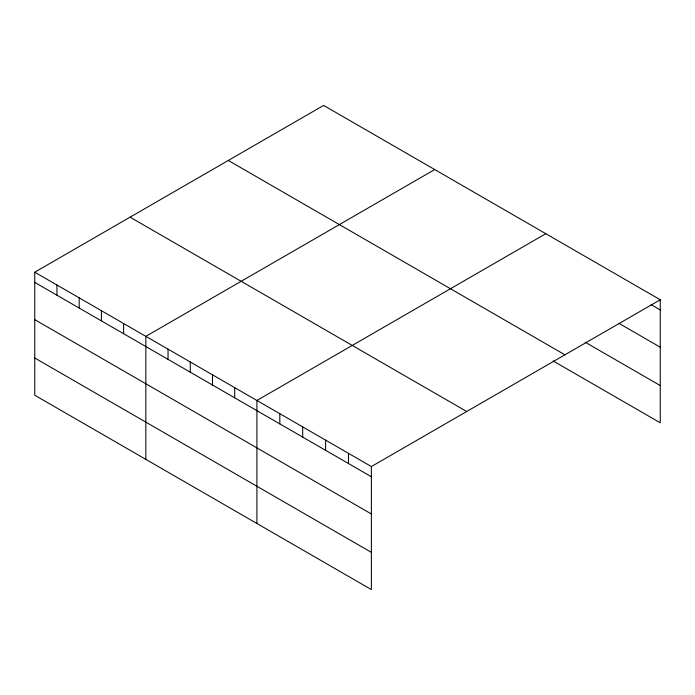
<?xml version="1.0" encoding="UTF-8"?>
<svg xmlns="http://www.w3.org/2000/svg" width="695" height="695" viewBox="0 0 695 695"><rect width="100%" height="100%" fill="white"/><g stroke="black" fill="none" stroke-linecap="round" stroke-linejoin="round"><path stroke-width="1.04" d="M34.75 272.205L371.373 466.553L371.373 589.577L34.75 395.229L34.75 272.205L323.627 105.423L660.25 299.771L660.25 422.795L553.124 360.948M434.714 169.554L145.837 336.337L145.837 459.369M545.801 233.694L256.915 400.476L256.915 523.5M371.373 466.553L660.25 299.771M651.093 304.671L660.25 309.953M619.045 323.401L660.25 347.196M585.173 342.209L660.25 385.56M228.299 160.458L564.922 354.806M130.078 217.17L466.701 411.51M34.75 282.396L371.373 476.744M34.75 319.631L371.373 513.979M34.75 357.995L371.373 552.343M348.482 453.34L348.482 463.522M325.59 440.117L325.59 450.308M302.699 426.904L302.699 437.094M279.807 413.69L279.807 423.881M234.702 387.645L234.702 397.835M212.488 374.822L212.488 385.013M190.265 361.991L190.265 372.181M168.051 349.168L168.051 359.358M123.614 323.514L123.614 333.704M101.401 310.682L101.401 320.873M79.187 297.86L79.187 308.05M56.964 285.037L56.964 295.219"/></g></svg>
